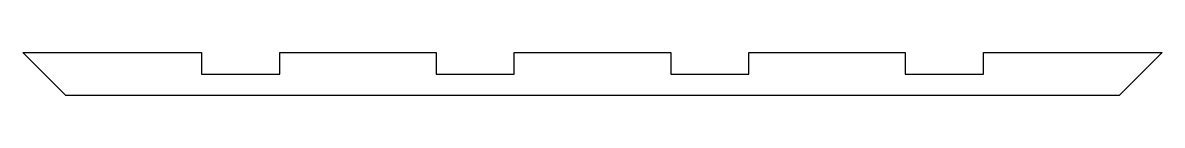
# Model space of a CAD drawing. Extents: x 0 to 175, y -62 to -55.
import ezdxf

# ---------------------------------------------------------------- set-up
doc = ezdxf.new("R2010")
doc.units = 0
doc.layers.add('Shape2DView012', color=7, linetype='CONTINUOUS')

msp = doc.modelspace()

# ---------------------------------------------------------------- linework, layer by layer
at = {"layer": 'Shape2DView012'}
for p, q in [((0, -55.2), (27.45, -55.2)), ((6.6, -61.8), (0, -55.2)), ((27.45, -55.2), (27.45, -58.5)), ((39.45, -55.2), (63.45, -55.2)), ((39.45, -58.5), (39.45, -55.2)), ((63.45, -55.2), (63.45, -58.5)), ((75.45, -55.2), (99.45, -55.2)), ((75.45, -58.5), (75.45, -55.2)), ((99.45, -55.2), (99.45, -58.5)), ((111.45, -55.2), (135.45, -55.2)), ((111.45, -58.5), (111.45, -55.2)), ((135.45, -55.2), (135.45, -58.5)), ((147.45, -55.2), (174.9, -55.2)), ((147.45, -58.5), (147.45, -55.2)), ((168.3, -61.8), (174.9, -55.2)), ((27.45, -58.5), (39.45, -58.5)), ((63.45, -58.5), (75.45, -58.5)), ((99.45, -58.5), (111.45, -58.5)), ((135.45, -58.5), (147.45, -58.5)), ((168.3, -61.8), (6.6, -61.8))]:
    msp.add_line(p, q, dxfattribs=at)

doc.saveas('drawing.dxf')
